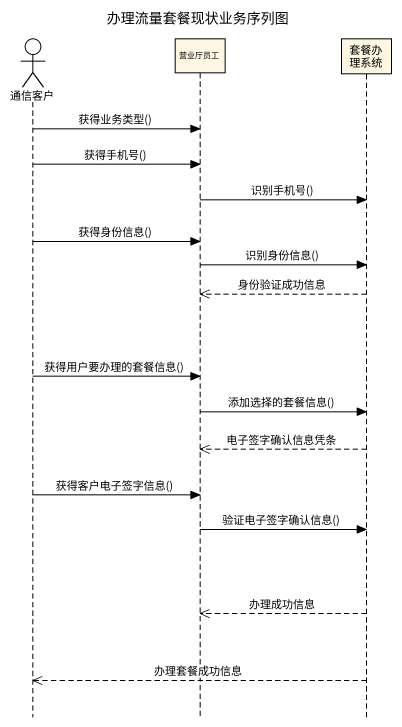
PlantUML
@startuml
title 办理流量套餐现状业务序列图
hide footbox
actor 通信客户
participant 营业厅员工
participant 套餐办理系统

通信客户 -> 营业厅员工 : 获得业务类型()
通信客户 -> 营业厅员工 : 获得手机号()
营业厅员工 -> 套餐办理系统 : 识别手机号()
通信客户 -> 营业厅员工 : 获得身份信息()
营业厅员工 -> 套餐办理系统 : 识别身份信息()
套餐办理系统 -->> 营业厅员工 : 身份验证成功信息
通信客户 -> 营业厅员工 : 获得用户要办理的套餐信息()
营业厅员工 -> 套餐办理系统 : 添加选择的套餐信息()
套餐办理系统 -->> 营业厅员工 : 电子签字确认信息凭条
通信客户 -> 营业厅员工 : 获得客户电子签字信息()
营业厅员工 -> 套餐办理系统 : 验证电子签字确认信息()
套餐办理系统 -->> 营业厅员工 : 办理成功信息
套餐办理系统 -->> 通信客户 : 办理套餐成功信息
@enduml
